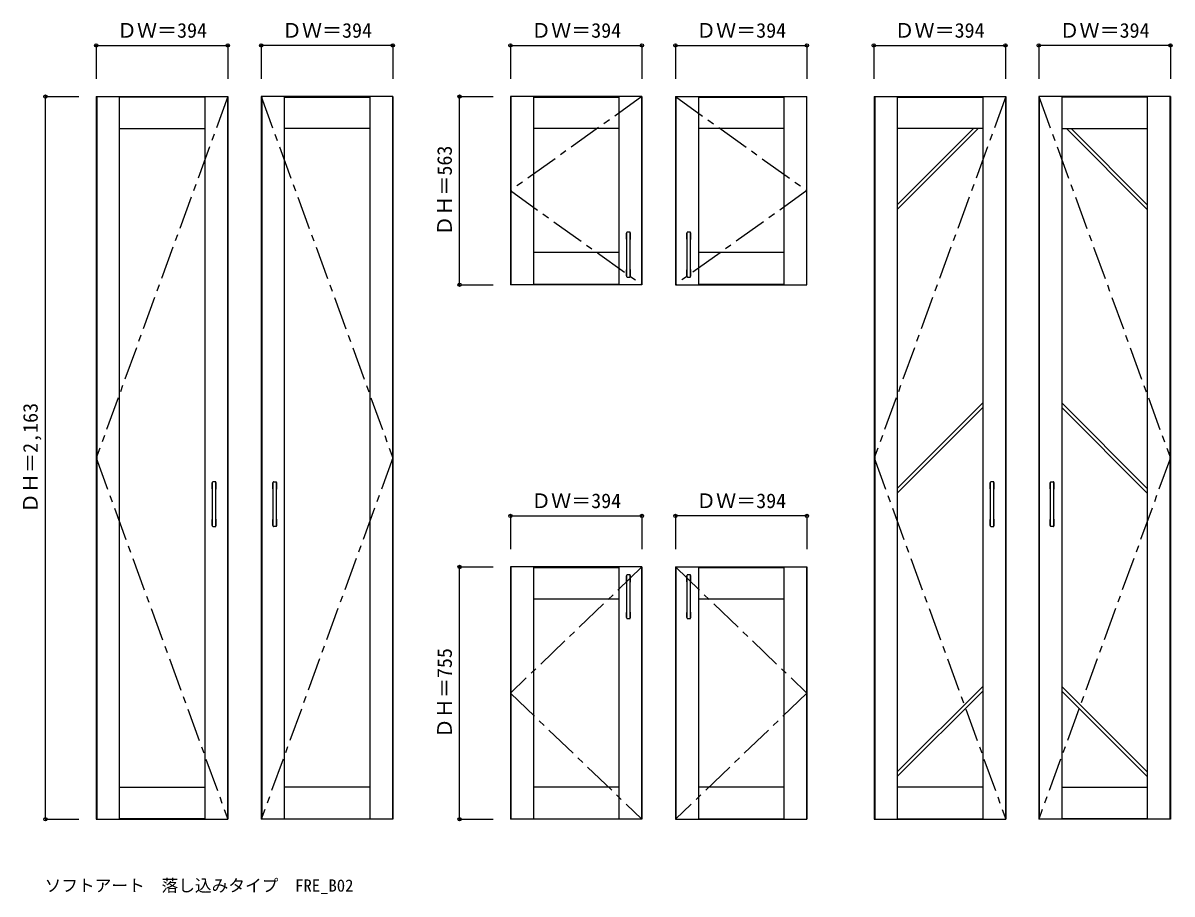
# Model space of a CAD drawing. Units: millimetres, scale not verified. Extents: x -1870 to 1571, y -1464 to 1143.
import ezdxf
from ezdxf.enums import TextEntityAlignment as Align

# ---------------------------------------------------------------- set-up
doc = ezdxf.new("R2010")
doc.units = ezdxf.units.MM
doc.header["$LTSCALE"] = 20
doc.header["$PDMODE"] = 32
doc.header["$PDSIZE"] = 10
doc.linetypes.add('CHAIN1', pattern=[8, 5, -1, 1, -1])
doc.layers.add('0-1', color=3, linetype='Continuous')
doc.layers.add('0-A_文字', color=7, linetype='Continuous')
doc.styles.add('ＭＳ ゴシック', font='')
doc.styles.get('ＭＳ ゴシック').set_extended_font_data('MS Gothic')

msp = doc.modelspace()

# ---------------------------------------------------------------- linework, layer by layer
at = {"layer": '0-1', "color": 4}
for p, q in [((-1650.36, 1075.61), (-1650.36, 975.61)), ((-1650.36, 1075.61), (-1256.36, 1075.61)), ((-1256.36, 1075.61), (-1256.36, 975.61)), ((-762.36, 1075.61), (-1156.36, 1075.61)), ((-1156.36, 1075.61), (-1156.36, 975.61)), ((-762.36, 1075.61), (-762.36, 975.61)), ((-410.36, 1075.61), (-16.36, 1075.61)), ((-410.36, 1075.61), (-410.36, 975.61)), ((-16.36, 1075.61), (-16.36, 975.61)), ((83.64, 1075.61), (477.64, 1075.61)), ((83.64, 1075.61), (83.64, 975.61)), ((477.64, 1075.61), (477.64, 975.61)), ((677.64, 1075.61), (677.64, 975.61)), ((677.64, 1075.61), (1071.64, 1075.61)), ((1071.64, 1075.61), (1071.64, 975.61)), ((1565.64, 1075.61), (1171.64, 1075.61)), ((1171.64, 1075.61), (1171.64, 975.61)), ((1565.64, 1075.61), (1565.64, 975.61)), ((-1802.36, 919.61), (-1802.36, 922.61)), ((-1802.36, 922.61), (-1702.36, 922.61)), ((-1802.36, -1237.39), (-1802.36, 919.61)), ((748.05, 598.33), (976.33, 826.61)), ((748.05, 584.18), (990.48, 826.61)), ((1496.64, 584.18), (1254.22, 826.61)), ((1496.64, 598.33), (1268.36, 826.61)), ((-562.36, 359.61), (-562.36, 362.61)), ((-562.36, 359.61), (-462.36, 359.61)), ((748.05, -250.2), (1004.05, 5.8)), ((1496.64, -250.2), (1240.64, 5.8)), ((748.05, -264.34), (1004.05, -8.34)), ((1496.64, -264.34), (1240.64, -8.34)), ((-410.36, -332.39), (-16.36, -332.39)), ((-410.36, -332.39), (-410.36, -432.39)), ((-16.36, -332.39), (-16.36, -432.39)), ((83.64, -332.39), (83.64, -432.39)), ((477.64, -332.39), (83.64, -332.39)), ((477.64, -332.39), (477.64, -432.39)), ((-562.36, -1240.39), (-562.36, -485.39)), ((-562.36, -485.39), (-462.36, -485.39)), ((748.05, -1098.73), (1004.05, -842.73)), ((748.05, -1112.87), (1004.05, -856.87)), ((1496.64, -1098.73), (1240.64, -842.73)), ((1496.64, -1112.87), (1240.64, -856.87)), ((-1802.36, -1240.39), (-1802.36, -1237.39)), ((-1802.36, -1240.39), (-1702.36, -1240.39)), ((-562.36, -1240.39), (-462.36, -1240.39))]:
    msp.add_line(p, q, dxfattribs=at)
at = {"layer": '0-1'}
for p, q in [((-1650.36, 922.61), (-1256.36, 922.61)), ((-1650.36, 922.61), (-1650.36, -1240.39)), ((-1648.95, 922.61), (-1648.95, -1240.39)), ((-1581.36, 922.61), (-1581.36, -1240.39)), ((-1325.36, 921.19), (-1581.36, 921.19)), ((-1325.36, 922.61), (-1325.36, -1240.39)), ((-1257.77, 922.61), (-1257.77, -1240.39)), ((-1256.36, 922.61), (-1256.36, -1240.39)), ((-762.36, 922.61), (-1156.36, 922.61)), ((-1156.36, 922.61), (-1156.36, -1240.39)), ((-1154.95, 922.61), (-1154.95, -1240.39)), ((-1087.36, 922.61), (-1087.36, -1240.39)), ((-1087.36, 921.19), (-831.36, 921.19)), ((-831.36, 922.61), (-831.36, -1240.39)), ((-763.77, 922.61), (-763.77, -1240.39)), ((-762.36, 922.61), (-762.36, -1240.39)), ((-410.36, 922.61), (-410.36, 359.61)), ((-16.36, 922.61), (-410.36, 922.61)), ((-408.95, 922.61), (-408.95, 359.61)), ((-341.36, 922.61), (-341.36, 359.61)), ((-341.36, 921.19), (-85.36, 921.19)), ((-85.36, 922.61), (-85.36, 359.61)), ((-17.77, 922.61), (-17.77, 359.61)), ((-16.36, 922.61), (-16.36, 359.61)), ((83.64, 922.61), (477.64, 922.61)), ((83.64, 922.61), (83.64, 359.61)), ((85.05, 922.61), (85.05, 359.61)), ((152.64, 922.61), (152.64, 359.61)), ((152.64, 921.19), (408.64, 921.19)), ((408.64, 922.61), (408.64, 359.61)), ((476.23, 922.61), (476.23, 359.61)), ((477.64, 359.61), (477.64, 922.61)), ((679.05, 922.61), (1073.05, 922.61)), ((680.47, 922.61), (680.47, -1240.39)), ((748.05, 922.61), (748.05, -1240.39)), ((748.05, 921.19), (1004.05, 921.19)), ((1004.05, 922.61), (1004.05, -1240.39)), ((1071.64, 922.61), (1071.64, -1240.39)), ((1073.05, 922.61), (1073.05, -1240.39)), ((1171.64, 922.61), (1171.64, -1240.39)), ((1565.64, 922.61), (1171.64, 922.61)), ((1173.05, 922.61), (1173.05, -1240.39)), ((1240.64, 922.61), (1240.64, -1240.39)), ((1496.64, 921.19), (1240.64, 921.19)), ((1496.64, 922.61), (1496.64, -1240.39)), ((1564.23, 922.61), (1564.23, -1240.39)), ((-1581.36, 826.61), (-1325.36, 826.61)), ((-831.36, 826.61), (-1087.36, 826.61)), ((-85.36, 826.61), (-341.36, 826.61)), ((408.64, 826.61), (152.64, 826.61)), ((1004.05, 826.61), (748.05, 826.61)), ((1240.64, 826.61), (1496.64, 826.61)), ((-52.86, 516.61), (-60.86, 516.61)), ((128.14, 516.61), (120.14, 516.61)), ((-61.86, 383.61), (-61.86, 515.61)), ((-51.86, 383.61), (-51.86, 515.61)), ((119.14, 383.61), (119.14, 515.61)), ((129.14, 383.61), (129.14, 515.61)), ((-85.36, 455.61), (-341.36, 455.61)), ((408.64, 455.61), (152.64, 455.61)), ((-60.86, 382.61), (-52.86, 382.61)), ((120.14, 382.61), (128.14, 382.61)), ((-16.36, 359.61), (-410.36, 359.61)), ((-341.36, 361.02), (-85.36, 361.02)), ((83.64, 359.61), (477.64, 359.61)), ((152.64, 361.02), (408.64, 361.02)), ((-1301.86, -363.39), (-1301.86, -231.39)), ((-1292.86, -230.39), (-1300.86, -230.39)), ((-1291.86, -363.39), (-1291.86, -231.39)), ((-1120.86, -363.39), (-1120.86, -231.39)), ((-1119.86, -230.39), (-1111.86, -230.39)), ((-1110.86, -363.39), (-1110.86, -231.39)), ((1027.55, -363.39), (1027.55, -231.39)), ((1036.55, -230.39), (1028.55, -230.39)), ((1037.55, -363.39), (1037.55, -231.39)), ((1207.14, -363.39), (1207.14, -231.39)), ((1208.14, -230.39), (1216.14, -230.39)), ((1217.14, -363.39), (1217.14, -231.39)), ((-1300.86, -364.39), (-1292.86, -364.39)), ((-1111.86, -364.39), (-1119.86, -364.39)), ((1028.55, -364.39), (1036.55, -364.39)), ((1216.14, -364.39), (1208.14, -364.39)), ((-16.36, -485.39), (-410.36, -485.39)), ((-410.36, -485.39), (-410.36, -1240.39)), ((-408.95, -485.39), (-408.95, -1240.39)), ((-341.36, -485.39), (-341.36, -1240.39)), ((-341.36, -486.81), (-85.36, -486.81)), ((-85.36, -485.39), (-85.36, -1240.39)), ((-61.86, -638.89), (-61.86, -509.39)), ((-52.86, -508.39), (-60.86, -508.39)), ((-51.86, -638.89), (-51.86, -509.39)), ((-17.77, -485.39), (-17.77, -1240.39)), ((-16.36, -485.39), (-16.36, -1240.39)), ((83.64, -485.39), (477.64, -485.39)), ((83.64, -485.39), (83.64, -1240.39)), ((85.05, -485.39), (85.05, -1240.39)), ((119.14, -638.89), (119.14, -509.39)), ((128.14, -508.39), (120.14, -508.39)), ((129.14, -638.89), (129.14, -509.39)), ((152.64, -485.39), (152.64, -1240.39)), ((152.64, -486.81), (408.64, -486.81)), ((408.64, -485.39), (408.64, -1240.39)), ((476.23, -485.39), (476.23, -1240.39)), ((477.64, -485.39), (477.64, -1240.39)), ((-85.36, -581.39), (-341.36, -581.39)), ((408.64, -581.39), (152.64, -581.39)), ((-60.86, -639.89), (-52.86, -639.89)), ((120.14, -639.89), (128.14, -639.89)), ((-1581.36, -1144.39), (-1325.36, -1144.39)), ((-831.36, -1144.39), (-1087.36, -1144.39)), ((-85.36, -1144.39), (-341.36, -1144.39)), ((408.64, -1144.39), (152.64, -1144.39)), ((1004.05, -1144.39), (748.05, -1144.39)), ((1240.64, -1144.39), (1496.64, -1144.39)), ((-1650.36, -1240.39), (-1256.36, -1240.39)), ((-1325.36, -1238.98), (-1581.36, -1238.98)), ((-762.36, -1240.39), (-1156.36, -1240.39)), ((-1087.36, -1238.98), (-831.36, -1238.98)), ((-16.36, -1240.39), (-410.36, -1240.39)), ((-341.36, -1238.98), (-85.36, -1238.98)), ((83.64, -1240.39), (477.64, -1240.39)), ((152.64, -1238.98), (408.64, -1238.98)), ((748.05, -1238.98), (1004.05, -1238.98)), ((1496.64, -1238.98), (1240.64, -1238.98))]:
    msp.add_line(p, q, dxfattribs=at)
at = {"layer": '0-1', "color": 7}
for p, q in [((-62.86, 495.61), (-62.86, 513.61)), ((-50.86, 495.61), (-50.86, 513.61)), ((118.14, 495.61), (118.14, 513.61)), ((130.14, 495.61), (130.14, 513.61)), ((-62.86, 385.61), (-62.86, 403.61)), ((-50.86, 385.61), (-50.86, 403.61)), ((118.14, 385.61), (118.14, 403.61)), ((130.14, 385.61), (130.14, 403.61)), ((-1302.86, -251.39), (-1302.86, -233.39)), ((-1290.86, -251.39), (-1290.86, -233.39)), ((-1121.86, -251.39), (-1121.86, -233.39)), ((-1109.86, -251.39), (-1109.86, -233.39)), ((1026.55, -251.39), (1026.55, -233.39)), ((1038.55, -251.39), (1038.55, -233.39)), ((1206.14, -251.39), (1206.14, -233.39)), ((1218.14, -251.39), (1218.14, -233.39)), ((-1302.86, -361.39), (-1302.86, -343.39)), ((-1290.86, -361.39), (-1290.86, -343.39)), ((-1121.86, -361.39), (-1121.86, -343.39)), ((-1109.86, -361.39), (-1109.86, -343.39)), ((1026.55, -361.39), (1026.55, -343.39)), ((1038.55, -361.39), (1038.55, -343.39)), ((1206.14, -361.39), (1206.14, -343.39)), ((1218.14, -361.39), (1218.14, -343.39)), ((-62.86, -529.39), (-62.86, -511.39)), ((-50.86, -529.39), (-50.86, -511.39)), ((118.14, -529.39), (118.14, -511.39)), ((130.14, -529.39), (130.14, -511.39)), ((-62.86, -636.89), (-62.86, -621.39)), ((-50.86, -636.89), (-50.86, -621.39)), ((118.14, -636.89), (118.14, -621.39)), ((130.14, -636.89), (130.14, -621.39))]:
    msp.add_line(p, q, dxfattribs=at)
at = {"layer": '0-1', "color": 7, "linetype": 'CHAIN1'}
for points in [[(-1256.36, 922.61), (-1650.36, -158.89), (-1256.36, -1240.39)], [(-1156.36, 922.61), (-762.36, -158.89), (-1156.36, -1240.39)], [(-16.36, 922.61), (-410.36, 641.11), (-16.36, 359.61)], [(83.64, 922.61), (477.64, 641.11), (83.64, 359.61)], [(1073.05, 922.61), (679.05, -158.89), (1073.05, -1240.39)], [(1171.64, 922.61), (1565.64, -158.89), (1171.64, -1240.39)], [(-16.36, -485.39), (-410.36, -862.89), (-16.36, -1240.39)], [(83.64, -485.39), (477.64, -862.89), (83.64, -1240.39)]]:
    msp.add_lwpolyline(points, dxfattribs=at)
at = {"layer": '0-1', "color": 4}
msp.add_lwpolyline([(-562.36, 359.61), (-562.36, 922.61), (-462.36, 922.61)], dxfattribs=at)
at = {"layer": '0-1'}
for points in [[(679.05, 922.61), (679.05, -1240.39), (1073.05, -1240.39)], [(1565.64, 922.61), (1565.64, -1240.39), (1171.64, -1240.39)]]:
    msp.add_lwpolyline(points, dxfattribs=at)
for centre, start, end in [((-60.86, 515.61), 90, 180), ((-52.86, 515.61), 0, 90), ((120.14, 515.61), 90, 180), ((128.14, 515.61), 0, 90), ((-60.86, 383.61), 180, 270), ((-52.86, 383.61), 270, 0), ((120.14, 383.61), 180, 270), ((128.14, 383.61), 270, 0), ((-1300.86, -231.39), 90, 180), ((-1292.86, -231.39), 0, 90), ((-1119.86, -231.39), 90, 180), ((-1111.86, -231.39), 0, 90), ((1028.55, -231.39), 90, 180), ((1036.55, -231.39), 0, 90), ((1208.14, -231.39), 90, 180), ((1216.14, -231.39), 0, 90), ((-1300.86, -363.39), 180, 270), ((-1292.86, -363.39), 270, 0), ((-1119.86, -363.39), 180, 270), ((-1111.86, -363.39), 270, 0), ((1028.55, -363.39), 180, 270), ((1036.55, -363.39), 270, 0), ((1208.14, -363.39), 180, 270), ((1216.14, -363.39), 270, 0), ((-60.86, -509.39), 90, 180), ((-52.86, -509.39), 0, 90), ((120.14, -509.39), 90, 180), ((128.14, -509.39), 0, 90), ((-60.86, -638.89), 180, 270), ((-52.86, -638.89), 270, 0), ((120.14, -638.89), 180, 270), ((128.14, -638.89), 270, 0)]:
    msp.add_arc(centre, 1, start, end, dxfattribs=at)
at = {"layer": '0-1', "color": 7}
for centre, start, end in [((-61.86, 513.61), 90, 180), ((-61.86, 495.61), 180, 270), ((-51.86, 513.61), 0, 90), ((-51.86, 495.61), 270, 0), ((119.14, 513.61), 90, 180), ((119.14, 495.61), 180, 270), ((129.14, 513.61), 0, 90), ((129.14, 495.61), 270, 0), ((-61.86, 403.61), 90, 180), ((-61.86, 385.61), 180, 270), ((-51.86, 403.61), 0, 90), ((-51.86, 385.61), 270, 0), ((119.14, 403.61), 90, 180), ((119.14, 385.61), 180, 270), ((129.14, 403.61), 0, 90), ((129.14, 385.61), 270, 0), ((-1301.86, -233.39), 90, 180), ((-1291.86, -233.39), 0, 90), ((-1120.86, -233.39), 90, 180), ((-1110.86, -233.39), 0, 90), ((1027.55, -233.39), 90, 180), ((1037.55, -233.39), 0, 90), ((1207.14, -233.39), 90, 180), ((1217.14, -233.39), 0, 90), ((-1301.86, -251.39), 180, 270), ((-1291.86, -251.39), 270, 0), ((-1120.86, -251.39), 180, 270), ((-1110.86, -251.39), 270, 0), ((1027.55, -251.39), 180, 270), ((1037.55, -251.39), 270, 0), ((1207.14, -251.39), 180, 270), ((1217.14, -251.39), 270, 0), ((-1301.86, -343.39), 90, 180), ((-1291.86, -343.39), 0, 90), ((-1120.86, -343.39), 90, 180), ((-1110.86, -343.39), 0, 90), ((1027.55, -343.39), 90, 180), ((1037.55, -343.39), 0, 90), ((1207.14, -343.39), 90, 180), ((1217.14, -343.39), 0, 90), ((-1301.86, -361.39), 180, 270), ((-1291.86, -361.39), 270, 0), ((-1120.86, -361.39), 180, 270), ((-1110.86, -361.39), 270, 0), ((1027.55, -361.39), 180, 270), ((1037.55, -361.39), 270, 0), ((1207.14, -361.39), 180, 270), ((1217.14, -361.39), 270, 0), ((-61.86, -511.39), 90, 180), ((-51.86, -511.39), 0, 90), ((119.14, -511.39), 90, 180), ((129.14, -511.39), 0, 90), ((-61.86, -529.39), 180, 270), ((-51.86, -529.39), 270, 0), ((119.14, -529.39), 180, 270), ((129.14, -529.39), 270, 0), ((-61.86, -621.39), 90, 180), ((-61.86, -636.89), 180, 270), ((-51.86, -621.39), 0, 90), ((-51.86, -636.89), 270, 0), ((119.14, -621.39), 90, 180), ((119.14, -636.89), 180, 270), ((129.14, -621.39), 0, 90), ((129.14, -636.89), 270, 0)]:
    msp.add_arc(centre, 1, start, end, dxfattribs=at)
for p in [(-1650.36, 1075.61), (-1256.36, 1075.61), (-1156.36, 1075.61), (-762.36, 1075.61), (-410.36, 1075.61), (-16.36, 1075.61), (83.64, 1075.61), (477.64, 1075.61), (677.64, 1075.61), (1071.64, 1075.61), (1171.64, 1075.61), (1565.64, 1075.61), (-1802.36, 922.61), (-562.36, 922.61), (-562.36, 359.61), (-410.36, -332.39), (-16.36, -332.39), (83.64, -332.39), (477.64, -332.39), (-562.36, -485.39), (-1802.36, -1240.39), (-562.36, -1240.39)]:
    msp.add_point(p, dxfattribs=at)

# ---------------------------------------------------------------- texts
at = {"layer": '0-1', "color": 7, "style": 'ＭＳ ゴシック'}
for p in [(-1588.36, 1085.61), (-1094.36, 1085.61), (-348.36, 1085.61), (145.64, 1085.61), (739.64, 1085.61), (1233.64, 1085.61), (-348.36, -322.39), (145.64, -322.39)]:
    msp.add_text('ＤＷ＝394', height=43.99, dxfattribs=at).set_placement(p, align=Align.BOTTOM_LEFT)
for s, p in [('ＤＨ＝563', (-572.36, 506.11)), ('ＤＨ＝2,163', (-1812.36, -323.89)), ('ＤＨ＝755', (-572.36, -997.89))]:
    msp.add_text(s, height=43.99, rotation=90, dxfattribs=at).set_placement(p, align=Align.BOTTOM_LEFT)
at = {"layer": '0-A_文字', "style": 'ＭＳ ゴシック'}
msp.add_text('ソフトアート\u3000落し込みタイプ\u3000FRE_B02', height=36.66, dxfattribs=at).set_placement((-1804.9, -1468.16), align=Align.BOTTOM_LEFT)

doc.saveas('drawing.dxf')
